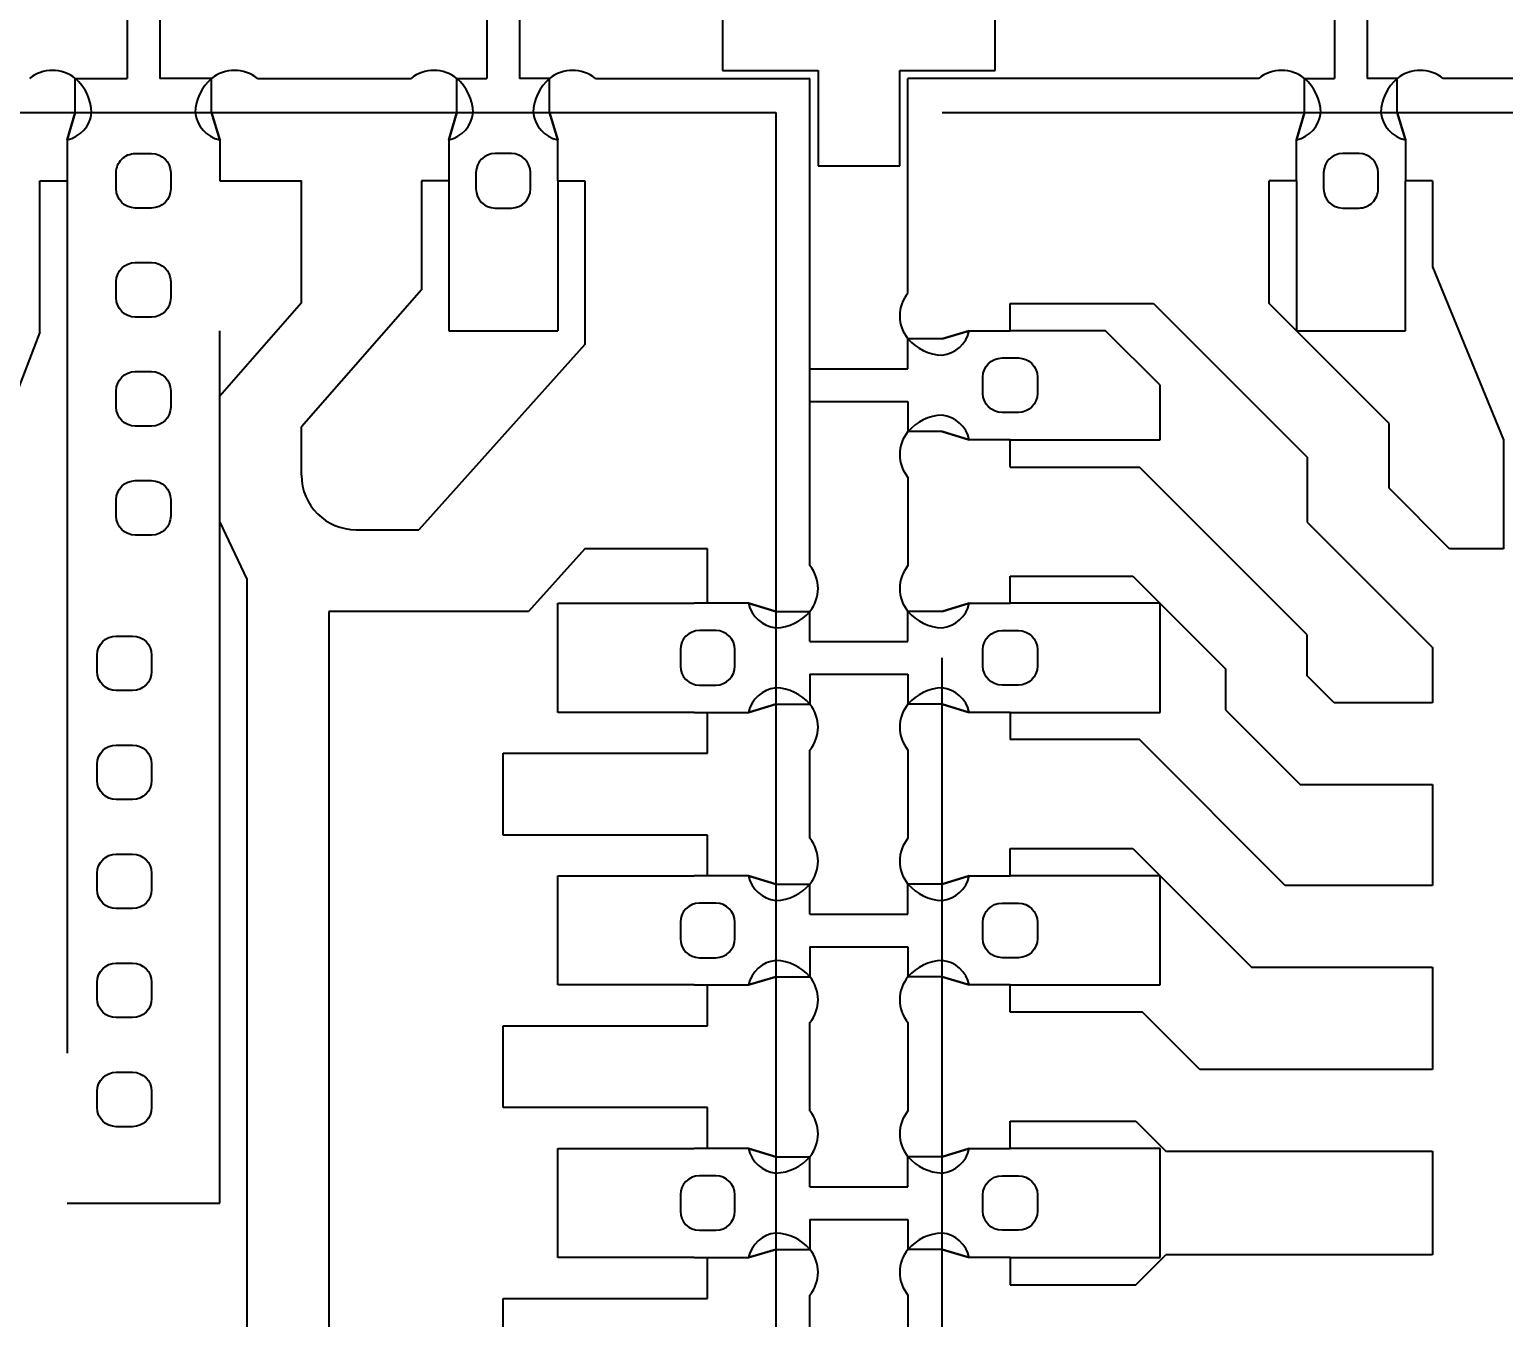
# Model space of a CAD drawing. Header units: millimetres. Extents: x 478.7 to 490.1, y 73.3 to 79.8.
# Drawn here: x 481.0152 to 481.1842, y 74.9714 to 75.1191 of the extents above; entities that cross this region are included whole.
import ezdxf

# ---------------------------------------------------------------- set-up
doc = ezdxf.new("R2010")
doc.units = ezdxf.units.MM
doc.header["$LTSCALE"] = 0.5
doc.header["$PDMODE"] = 98
doc.linetypes.add('HIDDEN', pattern=[0.375, 0.25, -0.125])
doc.linetypes.add('PHANTOM', pattern=[2.5, 1.25, -0.25, 0.25, -0.25, 0.25, -0.25])
for name, color, linetype in [('1D', 4, 'Continuous'), ('BTM', 7, 'HIDDEN'), ('DIM', 3, 'Continuous'), ('PKG', 1, 'PHANTOM')]:
    doc.layers.add(name, color=color, linetype=linetype)
doc.styles.add('SIMPLEX', font='simplex.shx', dxfattribs={"bigfont": 'AllInOneBig.shx'})
doc.dimstyles.new('Standard2', dxfattribs={"dimtxt": 0.08, "dimasz": 0.08, "dimexe": 0.01, "dimexo": 0.01, "dimgap": 0.015, "dimtad": 1, "dimdec": 3, "dimlfac": 16, "dimrnd": 0.0005, "dimzin": 1, "dimtxsty": 'SIMPLEX', "dimcen": 0.01, "dimclrd": 256, "dimclre": 256, "dimclrt": 256, "dimazin": 3, "dimtp": 0.03, "dimtm": 0.05, "dimtfac": 0.8, "dimtdec": 3, "dimtmove": 0, "dimatfit": 3, "dimfxl": 0.05, "dimtzin": 4, "dimlwd": -1, "dimlwe": -1})

# ---------------------------------------------------------------- blocks, each defined once
blk = doc.blocks.new('*U29')
at = {"layer": 'PKG', "ltscale": 0.3}
blk.add_lwpolyline([(-0.0937500000000071, 0.125), (0.0937500000000071, 0.125), (0.0937500000000071, -0.125), (-0.0937500000000071, -0.125)], close=True, dxfattribs=at)
blk = doc.blocks.new('*U30')
at = {"layer": 'DIM', "color": 0, "linetype": 'ByBlock', "lineweight": -2, "transparency": 16777216}
for p in [(0, 0), (0.2065625, 0)]:
    blk.add_blockref('*U29', p, dxfattribs=at)
blk = doc.blocks.new('*D84')
at = {"layer": 'Defpoints', "color": 0, "ltscale": 0.1, "transparency": 16777216}
for p in [(482.6595039546485, 76.59891141188095), (480.0685890203963, 75.27038571863987), (480.6813789546493, 74.96454975952977)]:
    blk.add_point(p, dxfattribs=at)
at = {"layer": 'DIM', "ltscale": 0.1, "transparency": 16777216}
for p, q in [((480.2285890203963, 75.27038571863987), (480.0685890203963, 75.27038571863987)), ((480.3885890203963, 74.96454975952977), (480.2285890203963, 75.27038571863987)), ((480.6713789546493, 74.96454975952977), (480.3885890203963, 74.96454975952977))]:
    blk.add_line(p, q, dxfattribs=at)
at = {"layer": 'DIM', "ltscale": 0.1, "transparency": 16777216, "insert": (479.8631128299201, 75.27038571863987), "char_height": 0.08, "attachment_point": 5, "style": 'SIMPLEX'}
blk.add_mtext('\\A1;26.150', dxfattribs=at)
blk = doc.blocks.new('*D85')
at = {"layer": 'Defpoints', "color": 0, "ltscale": 0.1, "transparency": 16777216}
for p in [(482.6595039546485, 76.59891141188095), (480.0685890203963, 75.00842007099286), (480.8759102046483, 74.84438016188099)]:
    blk.add_point(p, dxfattribs=at)
at = {"layer": 'DIM', "ltscale": 0.1, "transparency": 16777216}
for p, q in [((480.2285890203963, 75.00842007099286), (480.0685890203963, 75.00842007099286)), ((480.3885890203963, 74.84438016188099), (480.2285890203963, 75.00842007099286)), ((480.8659102046483, 74.84438016188099), (480.3885890203963, 74.84438016188099))]:
    blk.add_line(p, q, dxfattribs=at)
at = {"layer": 'DIM', "ltscale": 0.1, "transparency": 16777216, "insert": (479.855493782301, 75.00842007099286), "char_height": 0.08, "attachment_point": 5, "style": 'SIMPLEX'}
blk.add_mtext('\\A1;28.073', dxfattribs=at)
blk = doc.blocks.new('*D86')
at = {"layer": 'Defpoints', "color": 0, "ltscale": 0.1, "transparency": 16777216}
for p in [(482.6595039546485, 76.59891141188095), (480.0685890203963, 74.91391348640298), (480.8460664546495, 74.84156766188096)]:
    blk.add_point(p, dxfattribs=at)
at = {"layer": 'DIM', "ltscale": 0.1, "transparency": 16777216}
for p, q in [((480.2285890203963, 74.91391348640298), (480.0685890203963, 74.91391348640298)), ((480.3885890203963, 74.84156766188096), (480.2285890203963, 74.91391348640298)), ((480.8360664546495, 74.84156766188096), (480.3885890203963, 74.84156766188096))]:
    blk.add_line(p, q, dxfattribs=at)
at = {"layer": 'DIM', "ltscale": 0.1, "transparency": 16777216, "insert": (479.8707318775392, 74.91391348640298), "char_height": 0.08, "attachment_point": 5, "style": 'SIMPLEX'}
blk.add_mtext('\\A1;28.118', dxfattribs=at)
blk = doc.blocks.new('*D87')
at = {"layer": 'Defpoints', "color": 0, "ltscale": 0.1, "transparency": 16777216}
for p in [(482.6595039546485, 76.59891141188095), (480.8376289546488, 74.76594266188069), (480.0685890203963, 74.63216124863871)]:
    blk.add_point(p, dxfattribs=at)
at = {"layer": 'DIM', "ltscale": 0.1, "transparency": 16777216}
for p, q in [((480.3885890203963, 74.76594266188069), (480.2285890203963, 74.63216124863871)), ((480.8276289546488, 74.76594266188069), (480.3885890203963, 74.76594266188069)), ((480.2285890203963, 74.63216124863871), (480.0685890203963, 74.63216124863871))]:
    blk.add_line(p, q, dxfattribs=at)
at = {"layer": 'DIM', "ltscale": 0.1, "transparency": 16777216, "insert": (479.855493782301, 74.63216124863871), "char_height": 0.08, "attachment_point": 5, "style": 'SIMPLEX'}
blk.add_mtext('\\A1;29.328', dxfattribs=at)
blk = doc.blocks.new('*D88')
at = {"layer": 'Defpoints', "color": 0, "ltscale": 0.1, "transparency": 16777216}
for p in [(482.6595039546485, 76.59891141188095), (480.8602852046483, 74.71141141188168), (480.0685890203963, 74.4425900185656)]:
    blk.add_point(p, dxfattribs=at)
at = {"layer": 'DIM', "ltscale": 0.1, "transparency": 16777216}
for p, q in [((480.3885890203963, 74.71141141188168), (480.2285890203963, 74.4425900185656)), ((480.8502852046483, 74.71141141188168), (480.3885890203963, 74.71141141188168)), ((480.2285890203963, 74.4425900185656), (480.0685890203963, 74.4425900185656))]:
    blk.add_line(p, q, dxfattribs=at)
at = {"layer": 'DIM', "ltscale": 0.1, "transparency": 16777216, "insert": (479.855493782301, 74.4425900185656), "char_height": 0.08, "attachment_point": 5, "style": 'SIMPLEX'}
blk.add_mtext('\\A1;30.200', dxfattribs=at)
blk = doc.blocks.new('*D89')
at = {"layer": 'Defpoints', "color": 0, "ltscale": 0.1, "transparency": 16777216}
for p in [(482.6595039546485, 76.59891141188095), (480.8376289546495, 74.78156766188069), (480.0685890203963, 74.73225555204152)]:
    blk.add_point(p, dxfattribs=at)
at = {"layer": 'DIM', "ltscale": 0.1, "transparency": 16777216}
for p, q in [((480.3885890203963, 74.78156766188069), (480.2285890203963, 74.73225555204152)), ((480.8276289546495, 74.78156766188069), (480.3885890203963, 74.78156766188069)), ((480.2285890203963, 74.73225555204152), (480.0685890203963, 74.73225555204152))]:
    blk.add_line(p, q, dxfattribs=at)
at = {"layer": 'DIM', "ltscale": 0.1, "transparency": 16777216, "insert": (479.855493782301, 74.73225555204152), "char_height": 0.08, "attachment_point": 5, "style": 'SIMPLEX'}
blk.add_mtext('\\A1;29.078', dxfattribs=at)
blk = doc.blocks.new('*D90')
at = {"layer": 'Defpoints', "color": 0, "ltscale": 0.1, "transparency": 16777216}
for p in [(482.6595039546485, 76.59891141188095), (480.8980977046486, 74.83438016188094), (480.0685890203963, 74.82308451922225)]:
    blk.add_point(p, dxfattribs=at)
at = {"layer": 'DIM', "ltscale": 0.1, "transparency": 16777216}
for p, q in [((480.3885890203963, 74.83438016188094), (480.2285890203963, 74.82308451922225)), ((480.8880977046486, 74.83438016188094), (480.3885890203963, 74.83438016188094)), ((480.2285890203963, 74.82308451922225), (480.0685890203963, 74.82308451922225))]:
    blk.add_line(p, q, dxfattribs=at)
at = {"layer": 'DIM', "ltscale": 0.1, "transparency": 16777216, "insert": (479.855493782301, 74.82308451922225), "char_height": 0.08, "attachment_point": 5, "style": 'SIMPLEX'}
blk.add_mtext('\\A1;28.233', dxfattribs=at)
blk = doc.blocks.new('*D91')
at = {"layer": 'Defpoints', "color": 0, "ltscale": 0.1, "transparency": 16777216}
for p in [(482.6595039546485, 76.59891141188095), (480.8376289546487, 74.73898953688106), (480.0685890203963, 74.5462315054092)]:
    blk.add_point(p, dxfattribs=at)
at = {"layer": 'DIM', "ltscale": 0.1, "transparency": 16777216}
for p, q in [((480.3885890203963, 74.73898953688106), (480.2285890203963, 74.5462315054092)), ((480.8276289546487, 74.73898953688106), (480.3885890203963, 74.73898953688106)), ((480.2285890203963, 74.5462315054092), (480.0685890203963, 74.5462315054092))]:
    blk.add_line(p, q, dxfattribs=at)
at = {"layer": 'DIM', "ltscale": 0.1, "transparency": 16777216, "insert": (479.8573985442058, 74.5462315054092), "char_height": 0.08, "attachment_point": 5, "style": 'SIMPLEX'}
blk.add_mtext('\\A1;29.759', dxfattribs=at)
blk = doc.blocks.new('*D32')
at = {"layer": 'Defpoints', "color": 0, "ltscale": 0.1, "transparency": 16777216}
for p in [(482.6595039546485, 76.59891141188095), (480.8376289546487, 74.73898953688106), (480.6870255108062, 74.08237198890878)]:
    blk.add_point(p, dxfattribs=at)
at = {"layer": 'DIM', "ltscale": 0.1, "transparency": 16777216}
for p, q in [((480.8376289546487, 74.72898953688106), (480.8376289546487, 74.40237198890877)), ((480.8376289546487, 74.40237198890877), (480.6870255108062, 74.24237198890877)), ((480.6870255108062, 74.24237198890877), (480.6870255108062, 74.08237198890878))]:
    blk.add_line(p, q, dxfattribs=at)
at = {"layer": 'DIM', "ltscale": 0.1, "transparency": 16777216, "insert": (480.6870255108062, 73.87689579843267), "char_height": 0.08, "attachment_point": 5, "rotation": 90, "style": 'SIMPLEX'}
blk.add_mtext('\\A1;29.150', dxfattribs=at)
blk = doc.blocks.new('*D33')
at = {"layer": 'Defpoints', "color": 0, "ltscale": 0.1, "transparency": 16777216}
for p in [(482.6595039546485, 76.59891141188095), (480.8602852046483, 74.71141141188168), (480.7816957178044, 74.08237198890878)]:
    blk.add_point(p, dxfattribs=at)
at = {"layer": 'DIM', "ltscale": 0.1, "transparency": 16777216}
for p, q in [((480.8602852046483, 74.70141141188168), (480.8602852046483, 74.40237198890877)), ((480.8602852046483, 74.40237198890877), (480.7816957178044, 74.24237198890877)), ((480.7816957178044, 74.24237198890877), (480.7816957178044, 74.08237198890878))]:
    blk.add_line(p, q, dxfattribs=at)
at = {"layer": 'DIM', "ltscale": 0.1, "transparency": 16777216, "insert": (480.7816957178044, 73.86927675081363), "char_height": 0.08, "attachment_point": 5, "rotation": 90, "style": 'SIMPLEX'}
blk.add_mtext('\\A1;28.788', dxfattribs=at)
blk = doc.blocks.new('*D34')
at = {"layer": 'Defpoints', "color": 0, "ltscale": 0.1, "transparency": 16777216}
for p in [(482.6595039546485, 76.59891141188095), (480.8759102046483, 74.78156766188069), (480.8949727046486, 74.08237198890878)]:
    blk.add_point(p, dxfattribs=at)
at = {"layer": 'DIM', "ltscale": 0.1, "transparency": 16777216}
for p, q in [((480.8759102046483, 74.77156766188068), (480.8759102046483, 74.40237198890877)), ((480.8759102046483, 74.40237198890877), (480.8949727046486, 74.24237198890877)), ((480.8949727046486, 74.24237198890877), (480.8949727046486, 74.08237198890878))]:
    blk.add_line(p, q, dxfattribs=at)
at = {"layer": 'DIM', "ltscale": 0.1, "transparency": 16777216, "insert": (480.8949727046486, 73.86927675081363), "char_height": 0.08, "attachment_point": 5, "rotation": 90, "style": 'SIMPLEX'}
blk.add_mtext('\\A1;28.538', dxfattribs=at)
blk = doc.blocks.new('*D35')
at = {"layer": 'Defpoints', "color": 0, "ltscale": 0.1, "transparency": 16777216}
for p in [(482.6595039546485, 76.59891141188095), (480.883253954649, 74.71141141188168), (480.9890716797253, 74.08237198890878)]:
    blk.add_point(p, dxfattribs=at)
at = {"layer": 'DIM', "ltscale": 0.1, "transparency": 16777216}
for p, q in [((480.883253954649, 74.70141141188168), (480.883253954649, 74.40237198890877)), ((480.883253954649, 74.40237198890877), (480.9890716797253, 74.24237198890877)), ((480.9890716797253, 74.24237198890877), (480.9890716797253, 74.08237198890878))]:
    blk.add_line(p, q, dxfattribs=at)
at = {"layer": 'DIM', "ltscale": 0.1, "transparency": 16777216, "insert": (480.9890716797253, 73.86927675081363), "char_height": 0.08, "attachment_point": 5, "rotation": 90, "style": 'SIMPLEX'}
blk.add_mtext('\\A1;28.420', dxfattribs=at)
blk = doc.blocks.new('*D36')
at = {"layer": 'Defpoints', "color": 0, "ltscale": 0.1, "transparency": 16777216}
for p in [(482.6595039546485, 76.59891141188095), (480.8880977046485, 74.84438016188099), (481.072990297663, 74.08237198890878)]:
    blk.add_point(p, dxfattribs=at)
at = {"layer": 'DIM', "ltscale": 0.1, "transparency": 16777216}
for p, q in [((480.8880977046485, 74.83438016188099), (480.8880977046485, 74.40237198890877)), ((480.8880977046485, 74.40237198890877), (481.072990297663, 74.24237198890877)), ((481.072990297663, 74.24237198890877), (481.072990297663, 74.08237198890878))]:
    blk.add_line(p, q, dxfattribs=at)
at = {"layer": 'DIM', "ltscale": 0.1, "transparency": 16777216, "insert": (481.072990297663, 73.86927675081363), "char_height": 0.08, "attachment_point": 5, "rotation": 90, "style": 'SIMPLEX'}
blk.add_mtext('\\A1;28.343', dxfattribs=at)
blk = doc.blocks.new('*D37')
at = {"layer": 'Defpoints', "color": 0, "ltscale": 0.1, "transparency": 16777216}
for p in [(482.6595039546485, 76.59891141188095), (480.8957539546485, 74.71969266188155), (481.1640894388854, 74.08237198890878)]:
    blk.add_point(p, dxfattribs=at)
at = {"layer": 'DIM', "ltscale": 0.1, "transparency": 16777216}
for p, q in [((480.8957539546485, 74.70969266188155), (480.8957539546485, 74.40237198890877)), ((480.8957539546485, 74.40237198890877), (481.1640894388854, 74.24237198890877)), ((481.1640894388854, 74.24237198890877), (481.1640894388854, 74.08237198890878))]:
    blk.add_line(p, q, dxfattribs=at)
at = {"layer": 'DIM', "ltscale": 0.1, "transparency": 16777216, "insert": (481.1640894388854, 73.86927675081363), "char_height": 0.08, "attachment_point": 5, "rotation": 90, "style": 'SIMPLEX'}
blk.add_mtext('\\A1;28.220', dxfattribs=at)
blk = doc.blocks.new('*D102')
at = {"layer": 'Defpoints', "color": 0, "ltscale": 0.1, "transparency": 16777216}
for p in [(482.6595039546485, 76.59891141188095), (480.8980977046486, 74.78156766188069), (481.2552651356989, 74.08237198890878)]:
    blk.add_point(p, dxfattribs=at)
at = {"layer": 'DIM', "ltscale": 0.1, "transparency": 16777216}
for p, q in [((480.8980977046486, 74.77156766188068), (480.8980977046486, 74.40237198890877)), ((480.8980977046486, 74.40237198890877), (481.2552651356989, 74.24237198890877)), ((481.2552651356989, 74.24237198890877), (481.2552651356989, 74.08237198890878))]:
    blk.add_line(p, q, dxfattribs=at)
at = {"layer": 'DIM', "ltscale": 0.1, "transparency": 16777216, "insert": (481.2552651356989, 73.87689579843267), "char_height": 0.08, "attachment_point": 5, "rotation": 90, "style": 'SIMPLEX'}
blk.add_mtext('\\A1;28.183', dxfattribs=at)
blk = doc.blocks.new('*D103')
at = {"layer": 'Defpoints', "color": 0, "ltscale": 0.1, "transparency": 16777216}
for p in [(482.6595039546485, 76.59891141188095), (480.9093477046486, 74.78156766188069), (481.3400265866762, 74.08237198890878)]:
    blk.add_point(p, dxfattribs=at)
at = {"layer": 'DIM', "ltscale": 0.1, "transparency": 16777216}
for p, q in [((480.9093477046486, 74.77156766188068), (480.9093477046486, 74.40237198890877)), ((480.9093477046486, 74.40237198890877), (481.3400265866762, 74.24237198890877)), ((481.3400265866762, 74.24237198890877), (481.3400265866762, 74.08237198890878))]:
    blk.add_line(p, q, dxfattribs=at)
at = {"layer": 'DIM', "ltscale": 0.1, "transparency": 16777216, "insert": (481.3400265866762, 73.86927675081363), "char_height": 0.08, "attachment_point": 5, "rotation": 90, "style": 'SIMPLEX'}
blk.add_mtext('\\A1;28.003', dxfattribs=at)
blk = doc.blocks.new('*D104')
at = {"layer": 'Defpoints', "color": 0, "ltscale": 0.1, "transparency": 16777216}
for p in [(482.6595039546485, 76.59891141188095), (480.9116914546486, 74.71969266188157), (481.437287996239, 74.08237198890878)]:
    blk.add_point(p, dxfattribs=at)
at = {"layer": 'DIM', "ltscale": 0.1, "transparency": 16777216}
for p, q in [((480.9116914546486, 74.70969266188156), (480.9116914546486, 74.40237198890877)), ((480.9116914546486, 74.40237198890877), (481.437287996239, 74.24237198890877)), ((481.437287996239, 74.24237198890877), (481.437287996239, 74.08237198890878))]:
    blk.add_line(p, q, dxfattribs=at)
at = {"layer": 'DIM', "ltscale": 0.1, "transparency": 16777216, "insert": (481.437287996239, 73.86927675081363), "char_height": 0.08, "attachment_point": 5, "rotation": 90, "style": 'SIMPLEX'}
blk.add_mtext('\\A1;27.965', dxfattribs=at)
blk = doc.blocks.new('*D105')
at = {"layer": 'Defpoints', "color": 0, "ltscale": 0.1, "transparency": 16777216}
for p in [(482.6595039546485, 76.59891141188095), (480.5357823854625, 74.4551614118833), (480.0685890203963, 74.33407118040783)]:
    blk.add_point(p, dxfattribs=at)
at = {"layer": 'DIM', "ltscale": 0.1, "transparency": 16777216}
for p, q in [((480.3757823854625, 74.4551614118833), (480.2285890203963, 74.33407118040783)), ((480.5257823854625, 74.4551614118833), (480.3757823854625, 74.4551614118833)), ((480.2285890203963, 74.33407118040783), (480.0685890203963, 74.33407118040783))]:
    blk.add_line(p, q, dxfattribs=at)
at = {"layer": 'DIM', "ltscale": 0.1, "transparency": 16777216, "insert": (479.855493782301, 74.33407118040783), "char_height": 0.08, "attachment_point": 5, "style": 'SIMPLEX'}
blk.add_mtext('\\A1;34.300', dxfattribs=at)
blk = doc.blocks.new('*D106')
at = {"layer": 'Defpoints', "color": 0, "ltscale": 0.1, "transparency": 16777216}
for p in [(482.6595039546485, 76.59891141188095), (480.0685890203963, 75.09663017891475), (480.8759102046483, 74.85563016188095)]:
    blk.add_point(p, dxfattribs=at)
at = {"layer": 'DIM', "ltscale": 0.1, "transparency": 16777216}
for p, q in [((480.2285890203963, 75.09663017891475), (480.0685890203963, 75.09663017891475)), ((480.3885890203963, 74.85563016188095), (480.2285890203963, 75.09663017891475)), ((480.8659102046483, 74.85563016188095), (480.3885890203963, 74.85563016188095))]:
    blk.add_line(p, q, dxfattribs=at)
at = {"layer": 'DIM', "ltscale": 0.1, "transparency": 16777216, "insert": (479.855493782301, 75.09663017891475), "char_height": 0.08, "attachment_point": 5, "style": 'SIMPLEX'}
blk.add_mtext('\\A1;27.893', dxfattribs=at)
blk = doc.blocks.new('*D107')
at = {"layer": 'Defpoints', "color": 0, "ltscale": 0.1, "transparency": 16777216}
for p in [(482.6595039546485, 76.59891141188095), (480.0685890203963, 75.18775078730742), (480.8460664546495, 74.85844266188097)]:
    blk.add_point(p, dxfattribs=at)
at = {"layer": 'DIM', "ltscale": 0.1, "transparency": 16777216}
for p, q in [((480.2285890203963, 75.18775078730742), (480.0685890203963, 75.18775078730742)), ((480.3885890203963, 74.85844266188097), (480.2285890203963, 75.18775078730742)), ((480.8360664546495, 74.85844266188097), (480.3885890203963, 74.85844266188097))]:
    blk.add_line(p, q, dxfattribs=at)
at = {"layer": 'DIM', "ltscale": 0.1, "transparency": 16777216, "insert": (479.855493782301, 75.18775078730742), "char_height": 0.08, "attachment_point": 5, "style": 'SIMPLEX'}
blk.add_mtext('\\A1;27.848', dxfattribs=at)

msp = doc.modelspace()

# ---------------------------------------------------------------- linework, layer by layer
at = {"ltscale": 0.02}
for p, q in [((481.0204414546486, 75.10953641033882), (481.0204414546486, 75.11344266033882)), ((481.0360664546486, 75.10953641033882), (481.0360664546486, 75.11344266033882)), ((481.0413207697046, 75.11344266033882), (481.0589371324427, 75.11344266033882)), ((481.0641914474988, 75.10953641033882), (481.0641914474988, 75.11344266033882)), ((481.0748164474988, 75.10953641033882), (481.0748164474988, 75.11344266033882)), ((481.0800707625549, 75.11344266033882), (481.1046602046486, 75.11344266033885)), ((481.1046602046486, 75.05760322693703), (481.1046602046485, 75.11344266033885)), ((481.1561246324428, 75.11344266033882), (481.1159102046486, 75.11344266033882)), ((481.1159102046486, 75.08885322693703), (481.1159102046486, 75.11344266033882)), ((481.1613789474988, 75.10953641033882), (481.1613789474988, 75.11344266033882)), ((481.1720039474989, 75.10953641033882), (481.1720039474989, 75.11344266033882)), ((481.1895620400939, 75.11344266188104), (481.1772582625549, 75.11344266033882)), ((481.0204414546486, 75.10953641033882), (481.0195039546486, 75.10641141033881)), ((481.0360664546486, 75.10953641033882), (481.0370039546486, 75.10641141033881)), ((481.0641914474988, 75.10953641033882), (481.0632539474988, 75.10641141033881)), ((481.0748164474988, 75.10953641033882), (481.0757539474988, 75.10641141033881)), ((481.1613789474988, 75.10953641033882), (481.1604414474988, 75.10641141033881)), ((481.1720039474989, 75.10953641033882), (481.1729414474988, 75.10641141033881)), ((481.0195039546487, 75.1064114118811), (481.0195039546486, 75.10172391188108)), ((481.0370039546486, 75.10641141033881), (481.0370039546486, 75.10172391188095)), ((481.1604414546485, 75.10172391188095), (481.1604414546485, 75.10641141188097)), ((481.1729414474988, 75.10641141033881), (481.1729414546486, 75.10172391188095)), ((481.0163789546485, 75.08435818387335), (481.0163789546485, 75.10172391188095)), ((481.0163789546485, 75.10172391188095), (481.0195039546486, 75.10172391188095)), ((481.0370039546486, 75.10172391188094), (481.0463789546487, 75.10172391188095)), ((481.0463789546487, 75.08774642859447), (481.0463789546487, 75.10172391188094)), ((481.0632539546485, 75.10172391188095), (481.0601289546486, 75.10172391188095)), ((481.0601289546486, 75.10172391188095), (481.0601289546486, 75.08922391188094)), ((481.0757539546486, 75.10172391188095), (481.0788789546486, 75.10172391188095)), ((481.0788789546486, 75.10172391188095), (481.0788789546486, 75.08297391188094)), ((481.1573164546488, 75.08766141188073), (481.1573164546488, 75.10172390711443)), ((481.1604414546486, 75.10172390711443), (481.1573164546488, 75.10172390711443)), ((481.1760664546486, 75.10172390711443), (481.1729414546485, 75.10172390711443)), ((481.1760664546487, 75.10172391188095), (481.1760664546487, 75.09186777253484)), ((481.1760664546487, 75.09186777253483), (481.1841914546486, 75.07203641188096)), ((481.1276289546487, 75.08453641188098), (481.1276289546487, 75.08766141188096)), ((481.1276289546488, 75.08766141188096), (481.1440582025014, 75.0876614118809)), ((481.1440582025014, 75.0876614118809), (481.1616936421485, 75.07002597223371)), ((481.1710686421486, 75.07390922438097), (481.1573164546488, 75.08766141188073)), ((481.0163789546485, 75.08435818387336), (481.0116914546487, 75.07217068386271)), ((481.1198164546486, 75.08359891188098), (481.1159102046486, 75.08359891188098)), ((481.1198164546486, 75.08359891188098), (481.1229414546486, 75.08453641188098)), ((481.1229414546486, 75.08453641188098), (481.1276289546486, 75.08453641188095)), ((481.0463789546488, 75.067973911881), (481.0463789546487, 75.07350962616671)), ((481.1710686421486, 75.06646709773068), (481.1710686421486, 75.07390922438097)), ((481.1198164546486, 75.07297391188092), (481.1159102046486, 75.07297391188092)), ((481.1198164546486, 75.07297391188092), (481.1229414546486, 75.07203641188093)), ((481.1276289546486, 75.07203641188096), (481.1229414546486, 75.07203641188093)), ((481.1276289546487, 75.06891141188095), (481.1276289546487, 75.07203641188099)), ((481.1841914546486, 75.07203641188096), (481.1841914546486, 75.05953859938094)), ((481.1276289546487, 75.06891141188095), (481.1424497067959, 75.06891141188095)), ((481.1616914546487, 75.04966966402819), (481.1424497067959, 75.06891141188095)), ((481.1616936421485, 75.07002597223371), (481.1616936421485, 75.06258384558342)), ((481.1159102046486, 75.06771959682487), (481.1159102046486, 75.05760322693703)), ((481.1779971404983, 75.05953859938094), (481.1710686421486, 75.06646709773068)), ((481.1616936421485, 75.06258384558342), (481.1760664546487, 75.04821103308345)), ((481.1841914546486, 75.05953859938094), (481.1779971404983, 75.05953859938094)), ((481.1276289546487, 75.05328641188098), (481.1276289546487, 75.05641141188096)), ((481.1276289546487, 75.05641141188096), (481.1416914546487, 75.0564114118809)), ((481.1416914546487, 75.0564114118809), (481.1523164546486, 75.04578641188098)), ((481.0976289546486, 75.05328641188098), (481.0913789546486, 75.05328641188092)), ((481.1007539546486, 75.05234891188098), (481.0976289546486, 75.05328641188098)), ((481.1198164546486, 75.05234891188098), (481.1229414546486, 75.05328641188098)), ((481.1229414546486, 75.05328641188098), (481.1276289546486, 75.05328641188095)), ((481.1007539546486, 75.05234891188098), (481.1046602046486, 75.05234891188098)), ((481.1198164546486, 75.05234891188098), (481.1159102046486, 75.05234891188098)), ((481.1616914546487, 75.04496534406908), (481.1616914546487, 75.04966966402819)), ((481.1760664546487, 75.04821103308345), (481.1760664546487, 75.04188016188098)), ((481.1523164546486, 75.04578641188098), (481.1523164546486, 75.04108209192182)), ((481.1647766368367, 75.04188016188098), (481.1616914546487, 75.04496534406908)), ((481.1007539546486, 75.04172391188092), (481.0976289546486, 75.04078641188093)), ((481.1007539546486, 75.04172391188092), (481.1046602046486, 75.04172391188092)), ((481.1198164546486, 75.04172391188092), (481.1159102046486, 75.04172391188092)), ((481.1198164546486, 75.04172391188092), (481.1229414546486, 75.04078641188093)), ((481.1760664546487, 75.04188016188098), (481.1647766368367, 75.04188016188098)), ((481.0913789546486, 75.04078641188096), (481.0976289546486, 75.04078641188093)), ((481.0929414546487, 75.03609891188094), (481.0929414546487, 75.04078641188099)), ((481.1276289546486, 75.04078641188096), (481.1229414546486, 75.04078641188093)), ((481.1276289546487, 75.04078641188099), (481.1276289546487, 75.037661411881)), ((481.1523164546486, 75.04108209192182), (481.1608933846894, 75.03250516188095)), ((481.1046602046486, 75.02635322693703), (481.1046602046486, 75.03646959682487)), ((481.1159102046486, 75.03646959682487), (481.1159102046486, 75.02635322693703)), ((481.1424497067958, 75.03766141188098), (481.1276289546487, 75.03766141188098)), ((481.1591684567959, 75.02094266188098), (481.1424497067958, 75.03766141188096)), ((481.0695039546486, 75.02672391188096), (481.0695039546486, 75.03609891188094)), ((481.0695039546486, 75.03609891188094), (481.0929414546487, 75.03609891188091)), ((481.1608933846894, 75.03250516188095), (481.1760664546487, 75.03250516188095)), ((481.1760664546487, 75.03250516188095), (481.1760664546487, 75.02094266188098)), ((481.0929414546487, 75.02672391188094), (481.0695039546486, 75.02672391188096)), ((481.0929414546487, 75.02203641188098), (481.0929414546487, 75.02672391188096)), ((481.1276289546487, 75.022036411881), (481.1276289546487, 75.02516141188096)), ((481.1276289546487, 75.02516141188096), (481.1416914546487, 75.02516141188096)), ((481.1416914546487, 75.02516141188096), (481.1552852046486, 75.01156766188095)), ((481.0976289546486, 75.02203641188098), (481.0913789546486, 75.02203641188092)), ((481.1007539546486, 75.02109891188098), (481.0976289546486, 75.02203641188098)), ((481.1007539546486, 75.02109891188098), (481.1046602046486, 75.02109891188098)), ((481.1198164546486, 75.02109891188098), (481.1159102046486, 75.02109891188098)), ((481.1198164546486, 75.02109891188098), (481.1229414546486, 75.02203641188098)), ((481.1229414546486, 75.02203641188098), (481.1276289546486, 75.02203641188095)), ((481.1760664546487, 75.02094266188098), (481.1591684567959, 75.02094266188098)), ((481.1552852046486, 75.01156766188095), (481.1760664546487, 75.01156766188095)), ((481.1760664546487, 75.01156766188095), (481.1760664546487, 74.99984891188095)), ((481.0913789546486, 75.00953641188096), (481.0976289546486, 75.00953641188093)), ((481.0929414546487, 75.00484891188094), (481.0929414546487, 75.00953641188099)), ((481.1007539546486, 75.01047391188092), (481.0976289546486, 75.00953641188093)), ((481.1007539546486, 75.01047391188092), (481.1046602046486, 75.01047391188092)), ((481.1198164546486, 75.01047391188092), (481.1159102046486, 75.01047391188092)), ((481.1198164546486, 75.01047391188092), (481.1229414546486, 75.00953641188093)), ((481.1276289546486, 75.00953641188096), (481.1229414546486, 75.00953641188093)), ((481.1276289546488, 75.00641141188098), (481.1276289546487, 75.00953641188102)), ((481.1427922285687, 75.00641141188089), (481.1276289546487, 75.00641141188095)), ((481.1493547285688, 74.99984891188095), (481.1427922285687, 75.00641141188088)), ((481.0695039546486, 74.99547391188096), (481.0695039546486, 75.00484891188094)), ((481.0695039546486, 75.00484891188094), (481.0929414546487, 75.00484891188091)), ((481.1046602046486, 74.99510322693703), (481.1046602046486, 75.00521959682487)), ((481.1159102046486, 75.00521959682487), (481.1159102046486, 74.99510322693703)), ((481.1760664546487, 74.99984891188095), (481.1493547285688, 74.99984891188095)), ((481.0929414546487, 74.99547391188094), (481.0695039546486, 74.99547391188096)), ((481.0929414546487, 74.99078641188098), (481.0929414546487, 74.99547391188096)), ((481.1276289546487, 74.990786411881), (481.1276289546487, 74.99391141188102)), ((481.1276289546487, 74.99391141188099), (481.1420339764215, 74.99391141188094)), ((481.1420339764215, 74.99391141188096), (481.1454714764216, 74.99047391188097)), ((481.0976289546486, 74.99078641188098), (481.0913789546486, 74.99078641188092)), ((481.1007539546486, 74.98984891188098), (481.0976289546486, 74.99078641188098)), ((481.1198164546486, 74.98984891188098), (481.1229414546486, 74.99078641188098)), ((481.1229414546486, 74.99078641188098), (481.1276289546486, 74.99078641188095)), ((481.1007539546486, 74.98984891188098), (481.1046602046486, 74.98984891188098)), ((481.1198164546486, 74.98984891188098), (481.1159102046486, 74.98984891188098)), ((481.1454714764216, 74.99047391188097), (481.1760664546487, 74.99047391188097)), ((481.1760664546487, 74.99047391188097), (481.1760664546487, 74.97859891188094)), ((481.1007539546486, 74.97922391188092), (481.0976289546486, 74.97828641188093)), ((481.1007539546486, 74.97922391188092), (481.1046602046486, 74.97922391188092)), ((481.1198164546486, 74.97922391188092), (481.1159102046486, 74.97922391188092)), ((481.1198164546486, 74.97922391188092), (481.1229414546486, 74.97828641188093)), ((481.0913789546486, 74.97828641188096), (481.0976289546486, 74.97828641188093)), ((481.0929414546487, 74.97359891188094), (481.0929414546487, 74.97828641188099)), ((481.1276289546486, 74.97828641188096), (481.1229414546486, 74.97828641188093)), ((481.1276289546487, 74.9782864118809), (481.1276289546487, 74.97516141188089)), ((481.1420339764215, 74.97516141188095), (481.1454714764216, 74.97859891188094)), ((481.1760664546487, 74.97859891188094), (481.1454714764216, 74.97859891188094)), ((481.1046602046486, 74.96385322693703), (481.1046602046486, 74.97396959682487)), ((481.1159102046486, 74.97396959682487), (481.1159102046486, 74.96385322693703)), ((481.1276289546487, 74.97516141188092), (481.1420339764215, 74.97516141188095)), ((481.0695039546486, 74.96422391188096), (481.0695039546486, 74.97359891188094)), ((481.0695039546486, 74.97359891188094), (481.0929414546487, 74.97359891188091))]:
    msp.add_line(p, q, dxfattribs=at)
at = {"linetype": 'ByBlock', "ltscale": 0.02}
for p, q in [((481.0195039546486, 75.10641141033881), (481.0204414546486, 75.10953641033882)), ((481.0370039546486, 75.10641141033881), (481.0360664546486, 75.10953641033882)), ((481.0632539474988, 75.10641141033881), (481.0641914474988, 75.10953641033882)), ((481.0757539474988, 75.10641141033881), (481.0748164474988, 75.10953641033882)), ((481.1604414474988, 75.10641141033881), (481.1613789474988, 75.10953641033882)), ((481.1729414474988, 75.10641141033881), (481.1720039474989, 75.10953641033882)), ((481.0632539474988, 75.10641141033881), (481.0632539546485, 75.10172391188095)), ((481.0757539546486, 75.10172391188095), (481.0757539474988, 75.10641141033881)), ((481.0601289546486, 75.08922391188094), (481.0463789546487, 75.07350962616671)), ((481.0463789546487, 75.08774642859447), (481.0370039546486, 75.07703214287996)), ((481.1229414546486, 75.08453641188098), (481.1198164546486, 75.08359891188098)), ((481.0788789546486, 75.08297391188094), (481.0598164546486, 75.06172391188099)), ((481.0370039546486, 75.06235385317918), (481.0370039546486, 75.07703214287996)), ((481.1229414546486, 75.07203641188093), (481.1198164546486, 75.07297391188092)), ((481.0401289546487, 75.05605444019793), (481.0370039546486, 75.06266140110648)), ((481.0526289546488, 75.061723911881), (481.0598164546486, 75.06172391188099)), ((481.0788789546486, 75.05953641188094), (481.0723971006809, 75.05234891188096)), ((481.0929414546487, 75.05953641188094), (481.0788789546486, 75.05953641188094)), ((481.0929414546487, 75.05328641188098), (481.0929414546487, 75.05953641188094)), ((481.0401289546488, 74.8634426618809), (481.0401289546487, 75.05605444019793)), ((481.0976289546486, 75.05328641188098), (481.1007539546486, 75.05234891188098)), ((481.1229414546486, 75.05328641188098), (481.1198164546486, 75.05234891188098)), ((481.0723971006809, 75.05234891188096), (481.0495039546486, 75.05234891188096)), ((481.0495039546486, 75.05234891188096), (481.0495039546486, 74.89828641188097)), ((481.0976289546486, 75.04078641188093), (481.1007539546486, 75.04172391188092)), ((481.1229414546486, 75.04078641188093), (481.1198164546486, 75.04172391188092)), ((481.0976289546486, 75.02203641188098), (481.1007539546486, 75.02109891188098)), ((481.1229414546486, 75.02203641188098), (481.1198164546486, 75.02109891188098)), ((481.0976289546486, 75.00953641188093), (481.1007539546486, 75.01047391188092)), ((481.1229414546486, 75.00953641188093), (481.1198164546486, 75.01047391188092)), ((481.0976289546486, 74.99078641188098), (481.1007539546486, 74.98984891188098)), ((481.1229414546486, 74.99078641188098), (481.1198164546486, 74.98984891188098)), ((481.0976289546486, 74.97828641188093), (481.1007539546486, 74.97922391188092)), ((481.1229414546486, 74.97828641188093), (481.1198164546486, 74.97922391188092))]:
    msp.add_line(p, q, dxfattribs=at)
for points in [[(481.0273164546485, 75.10484891188096), (481.0291914546486, 75.10484891188096, -0.414213562373095), (481.0313789546485, 75.10266141188096), (481.0313789546485, 75.10078641188095, -0.414213562373095), (481.0291914546485, 75.09859891188097), (481.0273164546485, 75.09859891188097, -0.414213562373095), (481.0251289546486, 75.10078641188095), (481.0251289546486, 75.10266141188096, -0.414213562373095)], [(481.0663789546485, 75.10266141188096), (481.0663789546485, 75.10078641188095, 0.414213562373095), (481.0685664546485, 75.09859891188096), (481.0704414546485, 75.09859891188096, 0.414213562373095), (481.0726289546485, 75.10078641188095), (481.0726289546485, 75.10266141188096, 0.414213562373095), (481.0704414546486, 75.10484891188095), (481.0685664546485, 75.10484891188095, 0.414213562373095)], [(481.1635664546486, 75.10266141188096), (481.1635664546486, 75.10078641188095, 0.414213562373095), (481.1657539546486, 75.09859891188096), (481.1676289546485, 75.09859891188097, 0.414213562373095), (481.1698164546485, 75.10078641188095), (481.1698164546485, 75.10266141188096, 0.414213562373095), (481.1676289546486, 75.10484891188096), (481.1657539546486, 75.10484891188095, 0.414213562373095)], [(481.1266914546486, 75.08141141188096), (481.1285664546486, 75.08141141188096, -0.414213562373095), (481.1307539546486, 75.07922391188097), (481.1307539546486, 75.07734891188096, -0.414213562373095), (481.1285664546486, 75.07516141188097), (481.1266914546486, 75.07516141188097, -0.414213562373095), (481.1245039546486, 75.07734891188096), (481.1245039546486, 75.07922391188097, -0.414213562373095)], [(481.0938789546486, 75.05016141188096), (481.0920039546485, 75.05016141188096, 0.414213562373095), (481.0898164546485, 75.04797391188097), (481.0898164546485, 75.04609891188096, 0.414213562373095), (481.0920039546485, 75.04391141188097), (481.0938789546486, 75.04391141188097, 0.414213562373095), (481.0960664546486, 75.04609891188096), (481.0960664546486, 75.04797391188097, 0.414213562373095)], [(481.1266914546486, 75.05016141188096), (481.1285664546486, 75.05016141188096, -0.414213562373095), (481.1307539546486, 75.04797391188097), (481.1307539546486, 75.04609891188096, -0.414213562373095), (481.1285664546486, 75.04391141188097), (481.1266914546486, 75.04391141188097, -0.414213562373095), (481.1245039546486, 75.04609891188096), (481.1245039546486, 75.04797391188097, -0.414213562373095)], [(481.0938789546486, 75.01891141188096), (481.0920039546485, 75.01891141188096, 0.414213562373095), (481.0898164546485, 75.01672391188097), (481.0898164546485, 75.01484891188096, 0.414213562373095), (481.0920039546485, 75.01266141188097), (481.0938789546486, 75.01266141188097, 0.414213562373095), (481.0960664546486, 75.01484891188096), (481.0960664546486, 75.01672391188097, 0.414213562373095)], [(481.1266914546486, 75.01891141188096), (481.1285664546486, 75.01891141188096, -0.414213562373095), (481.1307539546486, 75.01672391188097), (481.1307539546486, 75.01484891188096, -0.414213562373095), (481.1285664546486, 75.01266141188097), (481.1266914546486, 75.01266141188097, -0.414213562373095), (481.1245039546486, 75.01484891188096), (481.1245039546486, 75.01672391188097, -0.414213562373095)], [(481.0938789546486, 74.98766141188096), (481.0920039546485, 74.98766141188096, 0.414213562373095), (481.0898164546485, 74.98547391188097), (481.0898164546485, 74.98359891188096, 0.414213562373095), (481.0920039546485, 74.98141141188097), (481.0938789546486, 74.98141141188097, 0.414213562373095), (481.0960664546486, 74.98359891188096), (481.0960664546486, 74.98547391188097, 0.414213562373095)], [(481.1266914546486, 74.98766141188096), (481.1285664546486, 74.98766141188096, -0.414213562373095), (481.1307539546486, 74.98547391188097), (481.1307539546486, 74.98359891188096, -0.414213562373095), (481.1285664546486, 74.98141141188097), (481.1266914546486, 74.98141141188097, -0.414213562373095), (481.1245039546486, 74.98359891188096), (481.1245039546486, 74.98547391188097, -0.414213562373095)]]:
    msp.add_lwpolyline(points, format="xyb", close=True)
at = {"ltscale": 0.02}
for points in [[(481.0273164546486, 75.09234891188096), (481.0291914546486, 75.09234891188096, -0.414213562373095), (481.0313789546486, 75.09016141188097), (481.0313789546486, 75.08828641188096, -0.414213562373095), (481.0291914546486, 75.08609891188097), (481.0273164546486, 75.08609891188097, -0.414213562373095), (481.0251289546486, 75.08828641188096), (481.0251289546486, 75.09016141188097, -0.414213562373095)], [(481.0273164546486, 75.07984891188097), (481.0291914546486, 75.07984891188097, -0.414213562373095), (481.0313789546486, 75.07766141188098), (481.0313789546486, 75.07578641188097, -0.414213562373095), (481.0291914546486, 75.07359891188098), (481.0273164546486, 75.07359891188098, -0.414213562373095), (481.0251289546486, 75.07578641188097), (481.0251289546486, 75.07766141188098, -0.414213562373095)], [(481.0273164546485, 75.06734891188097), (481.0291914546486, 75.06734891188097, -0.414213562373095), (481.0313789546486, 75.06516141188098), (481.0313789546486, 75.06328641188097, -0.414213562373095), (481.0291914546486, 75.06109891188098), (481.0273164546485, 75.06109891188098, -0.414213562373095), (481.0251289546486, 75.06328641188097), (481.0251289546486, 75.06516141188098, -0.414213562373095)], [(481.0251289546486, 75.04953641188095), (481.0270039546486, 75.04953641188095, -0.414213562373095), (481.0291914546486, 75.04734891188096), (481.0291914546486, 75.04547391188095, -0.414213562373095), (481.0270039546486, 75.04328641188096), (481.0251289546486, 75.04328641188096, -0.414213562373095), (481.0229414546486, 75.04547391188095), (481.0229414546486, 75.04734891188096, -0.414213562373095)], [(481.0251289546486, 75.03703641188093), (481.0270039546486, 75.03703641188093, -0.414213562373095), (481.0291914546486, 75.03484891188094), (481.0291914546486, 75.03297391188093, -0.414213562373095), (481.0270039546486, 75.03078641188094), (481.0251289546486, 75.03078641188094, -0.414213562373095), (481.0229414546486, 75.03297391188093), (481.0229414546486, 75.03484891188094, -0.414213562373095)], [(481.0251289546486, 75.02453641188092), (481.0270039546486, 75.02453641188092, -0.414213562373095), (481.0291914546486, 75.02234891188093), (481.0291914546486, 75.02047391188091, -0.414213562373095), (481.0270039546486, 75.01828641188092), (481.0251289546486, 75.01828641188092, -0.414213562373095), (481.0229414546486, 75.02047391188091), (481.0229414546486, 75.02234891188093, -0.414213562373095)], [(481.0251289546486, 75.01203641188093), (481.0270039546486, 75.01203641188093, -0.414213562373095), (481.0291914546486, 75.00984891188094), (481.0291914546486, 75.00797391188092, -0.414213562373095), (481.0270039546486, 75.00578641188093), (481.0251289546486, 75.00578641188093, -0.414213562373095), (481.0229414546486, 75.00797391188092), (481.0229414546486, 75.00984891188094, -0.414213562373095)], [(481.0251289546486, 74.99953641188094), (481.0270039546486, 74.99953641188094, -0.414213562373095), (481.0291914546486, 74.99734891188095), (481.0291914546486, 74.99547391188094, -0.414213562373095), (481.0270039546486, 74.99328641188094), (481.0251289546486, 74.99328641188094, -0.414213562373095), (481.0229414546486, 74.99547391188094), (481.0229414546486, 74.99734891188095, -0.414213562373095)]]:
    msp.add_lwpolyline(points, format="xyb", close=True, dxfattribs=at)
for centre, radius, start, end in [((481.0178142971205, 75.1102303667777), 0.0041497935611154, 50.72216237046744, 129.2778376294614), ((481.0386936121766, 75.1102303667777), 0.0041497935611154, 50.72216237053862, 129.2778376295325), ((481.0615642899708, 75.1102303667777), 0.0041497935611154, 50.72216237046744, 129.2778376294634), ((481.0774436050269, 75.1102303667777), 0.0041497935611154, 50.72216237053862, 129.2778376295325), ((481.1587517899708, 75.1102303667777), 0.0041497935611154, 50.72216237046744, 129.2778376294634), ((481.1746311050269, 75.1102303667777), 0.0041497935611154, 50.72216237053862, 129.2778376295325), ((481.016907717079, 75.10934334130542), 0.0054121823461691, 2.04434876767978, 49.23766288107697), ((481.0396001922181, 75.10934334130542), 0.0054121823461691, 130.762337118923, 177.9556512323202), ((481.0606577099292, 75.10934334130542), 0.0054121823461691, 2.04434876767978, 49.23766288107898), ((481.0783501850684, 75.10934334130542), 0.0054121823461691, 130.762337118923, 177.9556512323202), ((481.1578452099292, 75.10934334130542), 0.0054121823461691, 2.04434876767978, 49.23766288107898), ((481.1755376850684, 75.10934334130542), 0.0054121823461691, 130.762337118923, 177.9556512323202), ((481.0187470284993, 75.10992079390357), 0.0035900631974086, 282.1715376042537, 353.853630930781), ((481.0377608807979, 75.10992079390357), 0.0035900631974086, 186.1463690692188, 257.828462395746), ((481.0624970213495, 75.10992079390357), 0.0035900631974086, 282.1715376042537, 353.853630930781), ((481.0765108736481, 75.10992079390357), 0.0035900631974086, 186.1463690692188, 257.828462395746), ((481.1596845213495, 75.10992079390357), 0.0035900631974086, 282.1715376042537, 353.853630930781), ((481.1736983736482, 75.10992079390357), 0.0035900631974086, 186.1463690692188, 257.828462395746), ((481.1191224982097, 75.08622606940901), 0.0041497935611154, 140.7221623705132, 219.2778376295626), ((481.120009523682, 75.08713264945055), 0.0054121823461691, 220.7623371189362, 267.9556512323465), ((481.1194320710838, 75.08529333803028), 0.0035900631974086, 276.1463690692202, 347.8284623957506), ((481.120009523682, 75.06944017431135), 0.0054121823461691, 92.0443487676535, 139.2376628810638), ((481.1194320710838, 75.07127948573162), 0.0035900631974086, 12.17153760425561, 83.8536309307798), ((481.1191224982097, 75.0703467543529), 0.0041497935611154, 140.7221623704501, 219.2778376294742), ((481.0526289546488, 75.067973911881), 0.00625, 180.0000000000163, 269.9999999998698), ((481.1014479110875, 75.05497606940901), 0.0041497935611154, 320.7221623704374, 39.27783762951333), ((481.1191224982097, 75.05497606940901), 0.0041497935611154, 140.7221623705132, 219.2778376295626), ((481.1011383382133, 75.05404333803028), 0.0035900631974086, 192.1715376042556, 263.8536309307796), ((481.1194320710838, 75.05404333803028), 0.0035900631974086, 276.1463690692202, 347.8284623957506), ((481.1005608856152, 75.05588264945055), 0.0054121823461691, 272.0443487676796, 319.2376628811004), ((481.120009523682, 75.05588264945055), 0.0054121823461691, 220.7623371189362, 267.9556512323465), ((481.1011383382133, 75.04002948573162), 0.0035900631974086, 96.1463690692202, 167.8284623957507), ((481.1005608856152, 75.03819017431135), 0.0054121823461691, 40.76233711891177, 87.95565123232043), ((481.120009523682, 75.03819017431135), 0.0054121823461691, 92.0443487676535, 139.2376628810638), ((481.1194320710838, 75.04002948573162), 0.0035900631974086, 12.17153760425561, 83.8536309307798), ((481.1014479110875, 75.0390967543529), 0.0041497935611154, 320.7221623705257, 39.27783762952605), ((481.1191224982097, 75.0390967543529), 0.0041497935611154, 140.7221623704501, 219.2778376294742), ((481.1014479110875, 75.02372606940901), 0.0041497935611154, 320.7221623704374, 39.27783762951333), ((481.1191224982097, 75.02372606940901), 0.0041497935611154, 140.7221623705132, 219.2778376295626), ((481.1011383382133, 75.02279333803028), 0.0035900631974086, 192.1715376042556, 263.8536309307796), ((481.1005608856152, 75.02463264945055), 0.0054121823461691, 272.0443487676796, 319.2376628811004), ((481.120009523682, 75.02463264945055), 0.0054121823461691, 220.7623371189362, 267.9556512323465), ((481.1194320710838, 75.02279333803028), 0.0035900631974086, 276.1463690692202, 347.8284623957506), ((481.1011383382133, 75.00877948573162), 0.0035900631974086, 96.1463690692202, 167.8284623957507), ((481.1005608856152, 75.00694017431135), 0.0054121823461691, 40.76233711891177, 87.95565123232043), ((481.120009523682, 75.00694017431135), 0.0054121823461691, 92.0443487676535, 139.2376628810638), ((481.1194320710838, 75.00877948573162), 0.0035900631974086, 12.17153760425561, 83.8536309307798), ((481.1014479110875, 75.0078467543529), 0.0041497935611154, 320.7221623705257, 39.27783762952605), ((481.1191224982097, 75.0078467543529), 0.0041497935611154, 140.7221623704501, 219.2778376294742), ((481.1014479110875, 74.99247606940901), 0.0041497935611154, 320.7221623704374, 39.27783762951333), ((481.1191224982097, 74.99247606940901), 0.0041497935611154, 140.7221623705132, 219.2778376295626), ((481.1011383382133, 74.99154333803028), 0.0035900631974086, 192.1715376042556, 263.8536309307796), ((481.1194320710838, 74.99154333803028), 0.0035900631974086, 276.1463690692202, 347.8284623957506), ((481.1005608856152, 74.99338264945055), 0.0054121823461691, 272.0443487676796, 319.2376628811004), ((481.120009523682, 74.99338264945055), 0.0054121823461691, 220.7623371189362, 267.9556512323465), ((481.1011383382133, 74.97752948573162), 0.0035900631974086, 96.1463690692202, 167.8284623957507), ((481.1005608856152, 74.97569017431135), 0.0054121823461691, 40.76233711891177, 87.95565123232043), ((481.120009523682, 74.97569017431135), 0.0054121823461691, 92.0443487676535, 139.2376628810638), ((481.1194320710838, 74.97752948573162), 0.0035900631974086, 12.17153760425561, 83.8536309307798), ((481.1014479110875, 74.9765967543529), 0.0041497935611154, 320.7221623705257, 39.27783762952605), ((481.1191224982097, 74.9765967543529), 0.0041497935611154, 140.7221623704501, 219.2778376294742)]:
    msp.add_arc(centre, radius, start, end, dxfattribs=at)
at = {"layer": '1D', "linetype": 'HIDDEN'}
msp.add_circle((481.1007539546486, 75.06363923566472), 0.4499999999999886, dxfattribs=at)
at = {"layer": 'BTM', "ltscale": 0.02}
for p, q in [((481.0263789474993, 75.12469266342299), (481.0263789474993, 75.11344266188088)), ((481.0301289546484, 75.12469266342299), (481.0301289546484, 75.11344266188088)), ((481.0676289331993, 75.12469266342308), (481.0676289331993, 75.11344266188098)), ((481.0713789474987, 75.12469266342308), (481.0713789474987, 75.11344266188098)), ((481.1648164474988, 75.12469266342305), (481.1648164474988, 75.11344266188095)), ((481.1685664617983, 75.12469266342305), (481.1685664617983, 75.11344266188095)), ((481.0204414546486, 75.1134426603388), (481.0263789546486, 75.1134426603388)), ((481.0360664546486, 75.1134426603388), (481.0301289546485, 75.1134426603388)), ((481.0641914331992, 75.1134426603388), (481.0676289331993, 75.1134426603388)), ((481.0748164474988, 75.1134426603388), (481.0713789474987, 75.1134426603388)), ((481.1613789474987, 75.11344266033885), (481.1648164474988, 75.11344266033885)), ((481.1720039617984, 75.11344266033885), (481.1685664617983, 75.11344266033885)), ((481.0195039546486, 75.10172391188095), (481.0195039546486, 74.98453641188095)), ((481.0370039546486, 74.98453641188095), (481.0370039546486, 75.10172391188095)), ((481.0632539546485, 75.10172391188095), (481.0632539546485, 75.08453641188095)), ((481.0757539546486, 75.10172391188095), (481.0757539546486, 75.08453641188095)), ((481.1604414546485, 75.10172391188095), (481.1604414546485, 75.08453641188095)), ((481.1729414546486, 75.08453641188095), (481.1729414546486, 75.10172391188095)), ((481.0632539546485, 75.08453641188095), (481.0757539546486, 75.08453641188095)), ((481.1159102046486, 75.08016141188097), (481.1159102046486, 75.08359891188101)), ((481.1385664546485, 75.08453641188095), (481.1276289546486, 75.08453641188098)), ((481.1448164546485, 75.07828641188095), (481.1385664546485, 75.08453641188095)), ((481.1604414546485, 75.08453641188095), (481.1729414546486, 75.08453641188095)), ((481.1046602046486, 75.08016141188091), (481.1159102046486, 75.08016141188091)), ((481.1448164546485, 75.07203641188096), (481.1448164546485, 75.07828641188095)), ((481.1046602046486, 75.07641141188091), (481.1159102046486, 75.07641141188091)), ((481.1159102046486, 75.07641141188097), (481.1159102046486, 75.07297391188092)), ((481.1276289546486, 75.07203641188096), (481.1448164546485, 75.07203641188096)), ((481.0757539546486, 75.04078641188096), (481.0757539546486, 75.05328641188095)), ((481.0757539546486, 75.05328641188095), (481.0913789546486, 75.05328641188092)), ((481.1448164546485, 75.05328641188095), (481.1276289546485, 75.05328641188092)), ((481.1448164546485, 75.04078641188097), (481.1448164546485, 75.05328641188095)), ((481.1046602046486, 75.04891141188087), (481.1046602046486, 75.0523489118809)), ((481.1159102046486, 75.04891141188091), (481.1159102046486, 75.05234891188096)), ((481.1046602046486, 75.04891141188087), (481.1159102046485, 75.04891141188085)), ((481.1046602046486, 75.04516141188087), (481.1046602046486, 75.04172391188082)), ((481.1046602046486, 75.04516141188087), (481.1159102046485, 75.04516141188085)), ((481.1159102046486, 75.04516141188091), (481.1159102046486, 75.04172391188087)), ((481.0913789546486, 75.04078641188096), (481.0757539546486, 75.04078641188096)), ((481.1276289546486, 75.04078641188093), (481.1448164546485, 75.04078641188097)), ((481.0757539546486, 75.00953641188097), (481.0757539546486, 75.02203641188095)), ((481.0757539546486, 75.02203641188095), (481.0913789546486, 75.02203641188092)), ((481.1046602046486, 75.01766141188087), (481.1046602046486, 75.0210989118809)), ((481.1159102046486, 75.01766141188091), (481.1159102046486, 75.02109891188096)), ((481.1448164546485, 75.02203641188095), (481.1276289546486, 75.02203641188095)), ((481.1448164546485, 75.00953641188093), (481.1448164546485, 75.02203641188095)), ((481.1046602046486, 75.01766141188087), (481.1159102046485, 75.01766141188085)), ((481.1046602046486, 75.01391141188087), (481.1046602046486, 75.01047391188082)), ((481.1046602046486, 75.01391141188087), (481.1159102046485, 75.01391141188085)), ((481.1159102046486, 75.01391141188091), (481.1159102046486, 75.01047391188087)), ((481.0913789546486, 75.00953641188096), (481.0757539546486, 75.00953641188097)), ((481.1276289546486, 75.00953641188093), (481.1448164546485, 75.00953641188093)), ((481.0757539546486, 74.97828641188097), (481.0757539546486, 74.99078641188095)), ((481.0757539546486, 74.99078641188095), (481.0913789546486, 74.99078641188092)), ((481.1448164546485, 74.99078641188095), (481.1276289546485, 74.99078641188095)), ((481.1448164546485, 74.97828641188093), (481.1448164546485, 74.99078641188095)), ((481.1046602046486, 74.98641141188088), (481.1046602046486, 74.98984891188093)), ((481.1159102046486, 74.98641141188094), (481.1159102046486, 74.98984891188097)), ((481.1046602046486, 74.98641141188088), (481.1159102046485, 74.98641141188088)), ((481.0195039546486, 74.98453641188095), (481.0370039546486, 74.98453641188095)), ((481.1046602046485, 74.98266141188088), (481.1046602046485, 74.97922391188084)), ((481.1046602046485, 74.98266141188088), (481.1159102046485, 74.98266141188088)), ((481.1159102046486, 74.98266141188094), (481.1159102046486, 74.9792239118809)), ((481.0913789546486, 74.97828641188096), (481.0757539546486, 74.97828641188097)), ((481.1276289546485, 74.97828641188093), (481.1448164546485, 74.97828641188093))]:
    msp.add_line(p, q, dxfattribs=at)
msp.add_lwpolyline([(481.0946602046486, 75.12375516188106), (481.0946602046486, 75.11438016188109), (481.1055977046486, 75.11438016188109), (481.1055977046486, 75.10344266188108), (481.1149727046486, 75.10344266188108), (481.1149727046486, 75.11438016188103), (481.1259102046486, 75.11438016188109), (481.1259102046486, 75.12375516188106), (481.1149727046486, 75.12375516188106), (481.1149727046486, 75.13469266188108), (481.1055977046486, 75.13469266188108), (481.1055977046486, 75.12375516188106)], close=True, dxfattribs=at)

# ---------------------------------------------------------------- block references
at = {"layer": 'DIM'}
msp.add_blockref('*U30', (481.0070039546486, 74.98453641188095), dxfattribs=at)

# ---------------------------------------------------------------- dimensions: what is measured, and where the dimension line sits
at = {"layer": 'DIM', "color": 0, "ltscale": 0.1}
for feature_location, offset, dtype, picture, middle in [((480.8759102046483, 74.84438016188099), (-0.8073211842519754, 0.16403990911186384), 0, '*D85', (479.855493782301, 75.00842007099286)), ((480.8376289546488, 74.76594266188069), (-0.7690399342524756, -0.13378141324197657), 0, '*D87', (479.855493782301, 74.63216124863871)), ((480.8602852046483, 74.71141141188168), (-0.7916961842519754, -0.2688213933160881), 0, '*D88', (479.855493782301, 74.4425900185656)), ((480.8376289546495, 74.78156766188069), (-0.7690399342532146, -0.04931210983916401), 0, '*D89', (479.855493782301, 74.73225555204152)), ((480.8980977046486, 74.83438016188094), (-0.8295086842522892, -0.01129564265869476), 0, '*D90', (479.855493782301, 74.82308451922225)), ((480.8376289546487, 74.73898953688106), (-0.7690399342524188, -0.1927580314718682), 0, '*D91', (479.8573985442058, 74.5462315054092)), ((480.6813789546493, 74.96454975952977), (-0.6127899342529872, 0.3058359591100981), 0, '*D84', (479.8631128299201, 75.27038571863987)), ((480.8460664546495, 74.84156766188096), (-0.7774774342531714, 0.07234582452201721), 0, '*D86', (479.8707318775392, 74.91391348640298)), ((480.8376289546487, 74.73898953688106), (-0.15060344384249902, -0.6566175479722887), 1, '*D32', (480.6870255108062, 73.87689579843267)), ((480.8602852046483, 74.71141141188168), (-0.07858948684389588, -0.6290394229729088), 1, '*D33', (480.7816957178044, 73.86927675081363)), ((480.8759102046483, 74.78156766188069), (0.019062500000302407, -0.6991956729719107), 1, '*D34', (480.8949727046486, 73.86927675081363)), ((480.883253954649, 74.71141141188168), (0.10581772507634923, -0.6290394229729088), 1, '*D35', (480.9890716797253, 73.86927675081363)), ((480.8880977046485, 74.84438016188099), (0.1848925930145242, -0.7620081729722159), 1, '*D36', (481.072990297663, 73.86927675081363)), ((480.8957539546485, 74.71969266188155), (0.2683354842368999, -0.637320672972777), 1, '*D37', (481.1640894388854, 73.86927675081363))]:
    dim = msp.add_ordinate_dim(feature_location=feature_location, offset=offset, dtype=dtype, origin=(482.6595039546485, 76.59891141188095), dimstyle='Standard2', dxfattribs=at)
    dim.commit()
    dim.dimension.update_dxf_attribs({"geometry": picture, "text_midpoint": middle})
at = {"layer": 'DIM', "ltscale": 0.1}
for feature_location, offset, dtype, picture, middle in [((480.5357823854625, 74.4551614118833), (-0.4671933650661799, -0.12109023147546338), 0, '*D105', (479.855493782301, 74.33407118040783)), ((480.8759102046483, 74.85563016188095), (-0.8073211842519754, 0.24100001703379803), 0, '*D106', (479.855493782301, 75.09663017891475)), ((480.8460664546495, 74.85844266188097), (-0.7774774342531714, 0.3293081254264507), 0, '*D107', (479.855493782301, 75.18775078730742)), ((480.8980977046486, 74.78156766188069), (0.3571674310502999, -0.6991956729719107), 1, '*D102', (481.2552651356989, 73.87689579843267)), ((480.9093477046486, 74.78156766188069), (0.4306788820275642, -0.6991956729719107), 1, '*D103', (481.3400265866762, 73.86927675081363)), ((480.9116914546486, 74.71969266188157), (0.5255965415904029, -0.6373206729727912), 1, '*D104', (481.437287996239, 73.86927675081363))]:
    dim = msp.add_ordinate_dim(feature_location=feature_location, offset=offset, dtype=dtype, origin=(482.6595039546485, 76.59891141188095), dimstyle='Standard2', dxfattribs=at)
    dim.commit()
    dim.dimension.update_dxf_attribs({"geometry": picture, "text_midpoint": middle})

doc.saveas('drawing.dxf')
